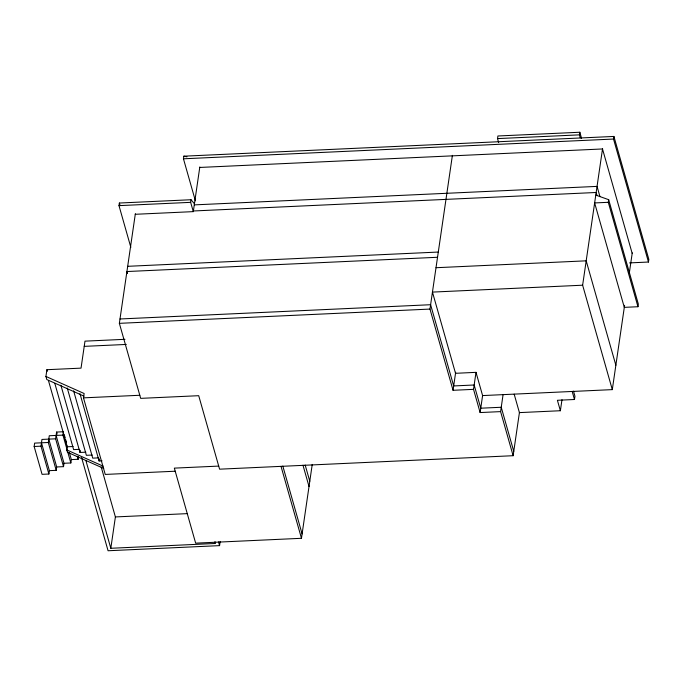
<?xml version="1.0" encoding="UTF-8"?>
<svg xmlns="http://www.w3.org/2000/svg" width="683" height="683" viewBox="0 0 683 683"><rect width="100%" height="100%" fill="white"/><g stroke="black" fill="none" stroke-linecap="round" stroke-linejoin="round"><path stroke-width="1.02" d="M49.381 470.647L48.886 474.019L42.064 474.335L34.15 446.494L34.645 443.113L48.297 442.49L56.211 470.339L49.381 470.647L41.467 442.806M84.043 396.166L46.803 379.543L45.923 376.444L46.914 369.699L81.038 368.137L84.982 341.15L124.972 339.306M48.886 474.019L40.98 446.178L41.962 439.434L55.613 438.802L63.528 466.651L56.698 466.959L48.783 439.118M48.297 442.49L49.278 435.745L62.93 435.114L70.844 462.963L64.014 463.279L56.108 435.43M55.613 438.802L56.595 432.057L63.425 431.741L62.93 435.114M56.211 470.339L56.698 466.959M63.528 466.651L64.014 463.279M103.748 468.453L67.463 452.248L66.806 449.926L67.369 446.076M70.844 462.963L71.339 459.591L69.359 452.624M175.215 471.219L105.242 474.429L83.488 397.856L84.12 393.502L45.923 376.444M71.339 459.591L78.161 459.275L78.528 456.748M85.845 452.189L79.996 452.462L80.304 450.353M130.837 247.348L118.987 205.643L119.363 203.03L191.044 199.735L194.442 203.799M102.023 460.854L99.095 460.982L99.402 458.882M519.456 412.344L513.129 455.706L219.593 469.178L198.71 395.696L140.681 398.36L119.363 323.332L135.362 213.685M214.966 541.61L215.495 543.472L110.817 548.278L115.393 516.937L101.169 466.882M195.398 200.819L183.454 158.798L183.838 156.185L613.906 136.438L648.85 259.42L648.466 262.033L629.564 262.904M135.277 214.291L193.298 211.628L190.659 202.347L191.044 199.735M193.298 211.628L199.82 166.942M81.576 457.525L108.068 550.754L219.567 545.632L220.174 541.457M218.714 466.088L174.336 468.128L195.654 543.156L301.468 538.298L312.242 464.423M513.129 455.706L500.605 411.618L480.123 412.558L473.532 389.353L453.051 390.292L429.974 309.075L452.402 155.348M453.051 390.292L455.681 372.235M498.684 142.645L497.531 138.598L497.916 135.985L579.833 132.246L581.557 138.325M473.532 389.353L476.008 372.346L455.527 373.311L432.45 292.093L582.633 285.204L612.301 389.626L482.599 395.577L476.008 372.372M480.123 412.558L482.599 395.551M500.605 411.618L503.081 394.612M580.311 137.898L579.449 134.858L579.833 132.246M514.171 394.159L519.413 412.609L560.376 410.731L561.989 399.683M582.633 285.204L602.585 148.459M560.376 410.731L557.405 400.289L574.471 399.504L574.949 396.242L573.498 391.137M648.466 262.033L613.522 139.05L613.906 136.438M608.288 202.305L594.637 202.936L624.305 307.359L637.956 306.727L608.288 202.305L608.673 199.692L595.781 195.099M612.301 389.626L624.604 305.318M629.333 272.901L632.253 252.881M637.956 306.727L638.34 304.114L608.673 199.692M497.531 138.598L579.449 134.858M183.454 158.798L613.522 139.05M199.743 167.446L602.508 148.962L632.176 253.384M118.987 205.643L190.659 202.347M194.279 204.883L597.044 186.391L599.956 196.627M193.391 210.979L596.157 192.486L597.027 195.56M127.687 266.31L438.29 252.053M437.53 257.278L126.927 271.535L127.499 273.567M436.002 267.719L586.193 260.829L615.861 365.251M120.003 318.978L430.606 304.72L453.683 385.938L474.164 384.999L480.755 408.203L501.237 407.264L513.761 451.352M119.363 323.332L429.974 309.075M84.214 346.366L126.312 344.437M83.488 397.856L139.802 395.269M34.15 446.494L40.98 446.178M73.115 446.503L67.267 446.776L48.425 380.465M79.484 449.346L73.627 449.619L54.794 383.308M92.214 455.032L86.365 455.305L67.233 387.97M98.583 457.875L92.726 458.139L73.602 390.813M115.393 516.937L187.287 513.633M183.838 156.185L186.963 156.834M66.806 449.926L103.09 466.13M572.158 391.333L574.471 399.504M305.181 465.063L309.783 481.276M302.979 465.217L309.023 486.501M282.813 466.062L302.099 533.944M281.029 466.361L301.468 538.298M218.509 541.918L219.567 545.632M119.363 203.03L119.943 205.062M79.962 393.656L99.095 460.982M85.862 460.427L110.817 548.278M60.864 385.135L79.996 452.462M77.316 456.295L78.161 459.275M46.914 369.699L47.349 371.245M64.27 434.729L65.124 437.709M65.688 439.698L66.533 442.678M56.595 432.057L57.167 434.046"/></g></svg>
